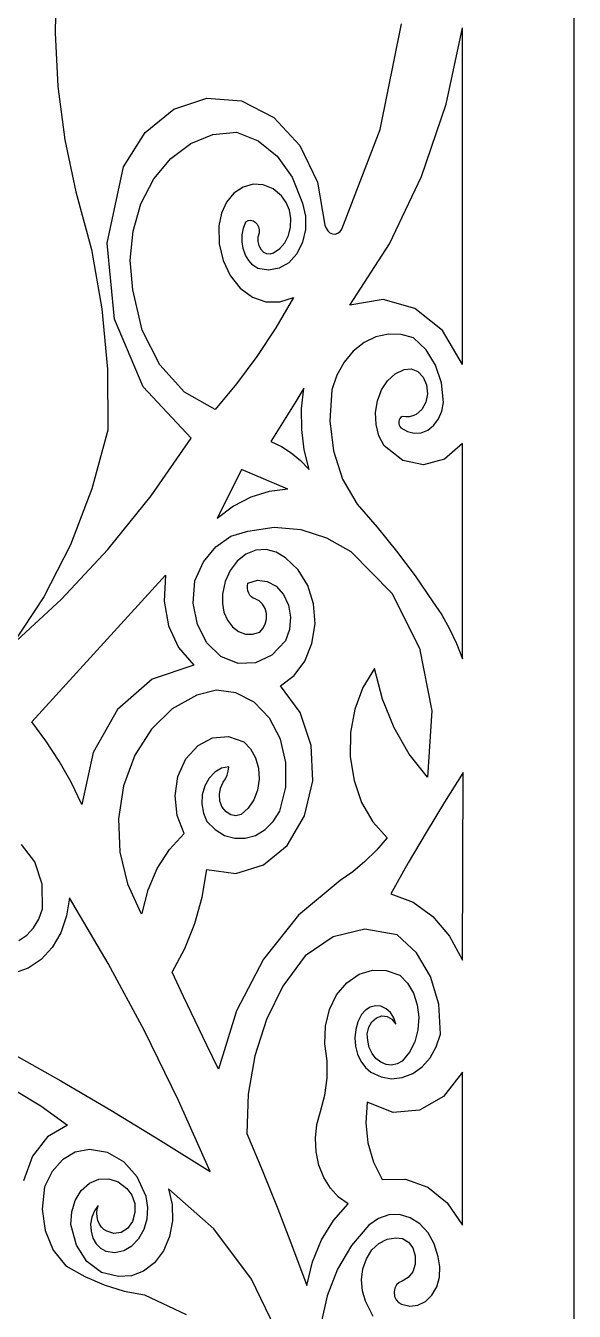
# Model space of a CAD drawing. Extents: x -250 to 250, y -180 to 180.
# Drawn here: x -188.8 to -152.9, y -0.1 to 83.9 of the extents above; entities that cross this region are included whole.
import ezdxf

# ---------------------------------------------------------------- set-up
doc = ezdxf.new("R2010")
doc.units = 0
doc.layers.get('0').update_dxf_attribs({"linetype": 'CONTINUOUS'})

msp = doc.modelspace()

# ---------------------------------------------------------------- linework, layer by layer
for p, q in [((-152.925, -159.246), (-152.925, 151.754)), ((-186.769, 86.936), (-186.846, 83.413)), ((-165.615, 77.098), (-164.221, 84.018)), ((-186.846, 83.413), (-186.659, 79.905)), ((-161.296, 78.769), (-160.226, 83.754)), ((-160.226, 61.758), (-160.226, 83.754)), ((-186.659, 79.905), (-186.208, 76.434)), ((-179.089, 78.443), (-176.935, 79.159)), ((-176.935, 79.159), (-174.656, 78.976)), ((-174.656, 78.976), (-172.543, 77.887)), ((-180.958, 76.918), (-179.089, 78.443)), ((-162.899, 74.042), (-161.296, 78.769)), ((-172.543, 77.887), (-170.856, 76.059)), ((-186.208, 76.434), (-185.497, 73.025)), ((-182.38, 74.673), (-180.958, 76.918)), ((-177.978, 76.195), (-176.53, 76.78)), ((-176.53, 76.78), (-174.995, 76.941)), ((-174.995, 76.941), (-173.571, 76.368)), ((-168.104, 70.603), (-165.615, 77.098)), ((-179.284, 75.217), (-177.978, 76.195)), ((-173.571, 76.368), (-172.338, 75.361)), ((-170.856, 76.059), (-169.707, 73.66)), ((-180.394, 73.875), (-179.284, 75.217)), ((-172.338, 75.361), (-171.357, 73.985)), ((-183.436, 69.676), (-182.38, 74.673)), ((-171.357, 73.985), (-170.688, 72.304)), ((-165.007, 69.64), (-162.899, 74.042)), ((-181.231, 72.252), (-180.394, 73.875)), ((-174.565, 73.348), (-175.16, 72.939)), ((-173.904, 73.539), (-174.565, 73.348)), ((-173.239, 73.5), (-173.904, 73.539)), ((-172.606, 73.24), (-173.239, 73.5)), ((-172.042, 72.768), (-172.606, 73.24)), ((-169.707, 73.66), (-169.211, 70.861)), ((-185.497, 73.025), (-184.473, 69.259)), ((-181.748, 70.455), (-181.231, 72.252)), ((-175.637, 72.355), (-175.972, 71.633)), ((-175.16, 72.939), (-175.637, 72.355)), ((-171.736, 72.343), (-172.042, 72.768)), ((-171.532, 71.842), (-171.736, 72.343)), ((-170.688, 72.304), (-170.485, 71.452)), ((-175.972, 71.633), (-176.144, 70.809)), ((-171.436, 71.291), (-171.532, 71.842)), ((-170.485, 71.452), (-170.482, 70.58)), ((-176.144, 70.809), (-176.124, 69.647)), ((-174.619, 70.217), (-174.537, 70.656)), ((-174.537, 70.656), (-174.38, 71.067)), ((-174.38, 71.067), (-174.23, 71.151)), ((-174.23, 71.151), (-174.07, 71.177)), ((-174.07, 71.177), (-173.911, 71.146)), ((-173.911, 71.146), (-173.763, 71.058)), ((-173.763, 71.058), (-173.641, 70.92)), ((-173.641, 70.92), (-173.557, 70.747)), ((-173.557, 70.747), (-173.515, 70.552)), ((-173.515, 70.552), (-173.519, 70.346)), ((-171.597, 70.175), (-171.458, 70.72)), ((-171.458, 70.72), (-171.436, 71.291)), ((-170.482, 70.58), (-170.672, 69.741)), ((-169.211, 70.861), (-169.144, 70.654)), ((-169.144, 70.654), (-169.035, 70.482)), ((-168.225, 70.44), (-168.104, 70.603)), ((-181.93, 68.559), (-181.748, 70.455)), ((-174.624, 69.767), (-174.619, 70.217)), ((-174.551, 69.321), (-174.624, 69.767)), ((-173.595, 70.074), (-173.601, 69.792)), ((-173.601, 69.792), (-173.539, 69.521)), ((-173.519, 70.346), (-173.595, 70.074)), ((-171.839, 69.701), (-171.597, 70.175)), ((-170.672, 69.741), (-171.05, 68.99)), ((-169.035, 70.482), (-168.892, 70.356)), ((-168.892, 70.356), (-168.724, 70.284)), ((-168.724, 70.284), (-168.545, 70.275)), ((-168.545, 70.275), (-168.376, 70.329)), ((-168.376, 70.329), (-168.225, 70.44)), ((-184.473, 69.259), (-183.78, 65.387)), ((-182.963, 64.708), (-183.436, 69.676)), ((-176.124, 69.647), (-175.873, 68.546)), ((-174.403, 68.905), (-174.551, 69.321)), ((-174.189, 68.543), (-174.403, 68.905)), ((-173.539, 69.521), (-173.412, 69.281)), ((-173.412, 69.281), (-173.232, 69.101)), ((-173.232, 69.101), (-173.022, 69.001)), ((-173.022, 69.001), (-172.798, 68.986)), ((-172.798, 68.986), (-172.575, 69.058)), ((-172.575, 69.058), (-172.171, 69.321)), ((-172.171, 69.321), (-171.839, 69.701)), ((-171.05, 68.99), (-171.583, 68.404)), ((-167.593, 65.628), (-165.007, 69.64)), ((-181.764, 66.636), (-181.93, 68.559)), ((-175.873, 68.546), (-175.411, 67.56)), ((-173.919, 68.246), (-174.189, 68.543)), ((-173.601, 68.027), (-173.919, 68.246)), ((-172.899, 67.907), (-173.601, 68.027)), ((-172.213, 68.038), (-172.899, 67.907)), ((-171.583, 68.404), (-172.213, 68.038)), ((-175.411, 67.56), (-174.754, 66.74)), ((-181.153, 63.996), (-181.764, 66.636)), ((-174.754, 66.74), (-173.952, 66.158)), ((-173.952, 66.158), (-173.073, 65.856)), ((-173.073, 65.856), (-172.161, 65.841)), ((-171.262, 66.121), (-172.415, 64.152)), ((-172.161, 65.841), (-171.262, 66.121)), ((-165.418, 65.999), (-167.593, 65.628)), ((-163.338, 65.411), (-165.418, 65.999)), ((-183.78, 65.387), (-183.422, 61.444)), ((-181.09, 60.291), (-182.963, 64.708)), ((-161.544, 63.964), (-163.338, 65.411)), ((-179.996, 61.726), (-181.153, 63.996)), ((-172.415, 64.152), (-173.655, 62.274)), ((-160.226, 61.758), (-161.544, 63.964)), ((-166.657, 63.186), (-167.359, 62.622)), ((-165.88, 63.566), (-166.657, 63.186)), ((-165.066, 63.745), (-165.88, 63.566)), ((-164.24, 63.721), (-165.066, 63.745)), ((-163.427, 63.493), (-164.24, 63.721)), ((-162.602, 62.721), (-163.427, 63.493)), ((-173.655, 62.274), (-174.982, 60.489)), ((-167.359, 62.622), (-167.954, 61.903)), ((-161.981, 61.719), (-162.602, 62.721)), ((-183.422, 61.444), (-183.405, 57.464)), ((-178.379, 59.953), (-179.996, 61.726)), ((-167.954, 61.903), (-168.426, 61.052)), ((-164.625, 61.144), (-164.042, 61.432)), ((-164.042, 61.432), (-163.576, 61.465)), ((-163.576, 61.465), (-163.147, 61.287)), ((-161.59, 60.549), (-161.981, 61.719)), ((-174.982, 60.489), (-176.39, 58.804)), ((-168.426, 61.052), (-168.76, 60.092)), ((-165.52, 60.095), (-165.125, 60.69)), ((-165.125, 60.69), (-164.625, 61.144)), ((-163.147, 61.287), (-162.797, 60.928)), ((-162.797, 60.928), (-162.569, 60.417)), ((-161.458, 59.268), (-161.59, 60.549)), ((-177.949, 56.949), (-181.09, 60.291)), ((-176.39, 58.804), (-178.379, 59.953)), ((-170.588, 60.213), (-171.117, 59.332)), ((-170.738, 58.868), (-170.588, 60.213)), ((-168.76, 60.092), (-168.898, 58.079)), ((-165.79, 59.385), (-165.52, 60.095)), ((-162.507, 59.836), (-162.616, 59.285)), ((-162.569, 60.417), (-162.507, 59.836)), ((-171.117, 59.332), (-171.653, 58.458)), ((-170.729, 57.518), (-170.738, 58.868)), ((-165.909, 58.613), (-165.79, 59.385)), ((-162.874, 58.82), (-163.263, 58.495)), ((-162.616, 59.285), (-162.874, 58.82)), ((-161.57, 58.705), (-161.458, 59.268)), ((-171.653, 58.458), (-172.197, 57.591)), ((-168.898, 58.079), (-168.659, 56.107)), ((-165.873, 57.839), (-165.909, 58.613)), ((-164.383, 58.023), (-164.384, 57.907)), ((-164.359, 58.135), (-164.383, 58.023)), ((-164.312, 58.232), (-164.359, 58.135)), ((-164.246, 58.311), (-164.312, 58.232)), ((-164.165, 58.367), (-164.246, 58.311)), ((-163.936, 58.331), (-164.165, 58.367)), ((-163.706, 58.342), (-163.936, 58.331)), ((-163.48, 58.396), (-163.706, 58.342)), ((-163.263, 58.495), (-163.48, 58.396)), ((-162.099, 57.784), (-161.788, 58.203)), ((-161.788, 58.203), (-161.57, 58.705)), ((-183.405, 57.464), (-184.443, 53.621)), ((-172.197, 57.591), (-172.749, 56.733)), ((-170.561, 56.184), (-170.729, 57.518)), ((-165.687, 57.101), (-165.873, 57.839)), ((-164.384, 57.907), (-164.36, 57.798)), ((-164.36, 57.798), (-164.314, 57.7)), ((-164.314, 57.7), (-164.247, 57.619)), ((-164.247, 57.619), (-163.83, 57.369)), ((-163.83, 57.369), (-163.383, 57.26)), ((-163.383, 57.26), (-162.929, 57.294)), ((-162.929, 57.294), (-162.489, 57.472)), ((-162.489, 57.472), (-162.099, 57.784)), ((-180.574, 53.182), (-177.949, 56.949)), ((-172.749, 56.733), (-172.062, 56.407)), ((-172.062, 56.407), (-171.41, 55.989)), ((-165.355, 56.434), (-165.687, 57.101)), ((-164.133, 55.488), (-165.355, 56.434)), ((-160.226, 56.592), (-161.41, 55.571)), ((-160.226, 42.524), (-160.226, 56.592)), ((-171.41, 55.989), (-170.8, 55.481)), ((-170.8, 55.481), (-170.237, 54.888)), ((-170.237, 54.888), (-170.561, 56.184)), ((-168.659, 56.107), (-168.06, 54.261)), ((-162.765, 55.202), (-164.133, 55.488)), ((-161.41, 55.571), (-162.765, 55.202)), ((-174.667, 54.888), (-176.253, 51.693)), ((-171.632, 53.6), (-174.667, 54.888)), ((-168.06, 54.261), (-167.119, 52.621)), ((-184.443, 53.621), (-185.84, 49.978)), ((-183.405, 49.667), (-180.574, 53.182)), ((-174.055, 53.077), (-175.192, 52.489)), ((-172.862, 53.45), (-174.055, 53.077)), ((-171.632, 53.6), (-172.862, 53.45)), ((-175.192, 52.489), (-176.253, 51.693)), ((-167.119, 52.621), (-165.802, 51.126)), ((-176.342, 49.853), (-175.365, 50.536)), ((-175.365, 50.536), (-174.257, 50.869)), ((-174.257, 50.869), (-172.523, 51.117)), ((-172.523, 51.117), (-170.796, 50.971)), ((-170.796, 50.971), (-169.117, 50.439)), ((-169.117, 50.439), (-167.529, 49.53)), ((-165.802, 51.126), (-164.535, 49.565)), ((-185.84, 49.978), (-187.578, 46.574)), ((-186.431, 46.418), (-183.405, 49.667)), ((-177.138, 48.866), (-176.342, 49.853)), ((-173.725, 49.622), (-174.372, 49.368)), ((-173.058, 49.663), (-173.725, 49.622)), ((-172.404, 49.494), (-173.058, 49.663)), ((-164.535, 49.565), (-163.319, 47.942)), ((-177.703, 47.623), (-177.138, 48.866)), ((-174.947, 48.916), (-175.406, 48.306)), ((-174.372, 49.368), (-174.947, 48.916)), ((-171.796, 49.118), (-172.404, 49.494)), ((-170.956, 48.339), (-171.796, 49.118)), ((-167.529, 49.53), (-164.834, 46.809)), ((-179.631, 47.984), (-188.369, 38.401)), ((-179.631, 47.984), (-179.727, 46.3)), ((-175.406, 48.306), (-175.729, 47.572)), ((-170.334, 47.317), (-170.956, 48.339)), ((-163.319, 47.942), (-162.155, 46.258)), ((-177.818, 46.163), (-177.703, 47.623)), ((-175.729, 47.572), (-175.898, 46.747)), ((-174.282, 47.302), (-174.257, 47.468)), ((-174.279, 47.134), (-174.282, 47.302)), ((-174.248, 46.971), (-174.279, 47.134)), ((-174.257, 47.468), (-173.623, 47.656)), ((-173.623, 47.656), (-172.99, 47.587)), ((-172.99, 47.587), (-172.405, 47.275)), ((-172.405, 47.275), (-171.916, 46.734)), ((-169.96, 46.119), (-170.334, 47.317)), ((-187.578, 46.574), (-189.641, 43.45)), ((-189.641, 43.45), (-186.431, 46.418)), ((-179.727, 46.3), (-179.429, 44.69)), ((-175.898, 46.747), (-175.915, 46.15)), ((-174.192, 46.818), (-174.248, 46.971)), ((-174.11, 46.682), (-174.192, 46.818)), ((-174.01, 46.572), (-174.11, 46.682)), ((-173.893, 46.489), (-174.01, 46.572)), ((-173.765, 46.439), (-173.893, 46.489)), ((-173.501, 46.312), (-173.765, 46.439)), ((-173.284, 46.099), (-173.501, 46.312)), ((-171.916, 46.734), (-171.589, 46.027)), ((-164.834, 46.809), (-163.028, 43.232)), ((-162.155, 46.258), (-161.581, 45.403)), ((-177.547, 44.775), (-177.818, 46.163)), ((-175.915, 46.15), (-175.808, 45.578)), ((-175.808, 45.578), (-175.588, 45.06)), ((-173.125, 45.815), (-173.284, 46.099)), ((-173.037, 45.479), (-173.125, 45.815)), ((-173.033, 45.124), (-173.037, 45.479)), ((-171.589, 46.027), (-171.458, 45.246)), ((-169.863, 44.814), (-169.96, 46.119)), ((-161.581, 45.403), (-161.066, 44.492)), ((-179.429, 44.69), (-178.771, 43.258)), ((-176.929, 43.576), (-177.547, 44.775)), ((-175.588, 45.06), (-175.262, 44.625)), ((-175.262, 44.625), (-174.856, 44.313)), ((-173.261, 44.501), (-173.11, 44.791)), ((-173.11, 44.791), (-173.033, 45.124)), ((-171.458, 45.246), (-171.526, 44.452)), ((-170.062, 43.527), (-169.863, 44.814)), ((-174.856, 44.313), (-174.407, 44.147)), ((-174.407, 44.147), (-173.939, 44.132)), ((-173.939, 44.132), (-173.477, 44.274)), ((-173.477, 44.274), (-173.261, 44.501)), ((-171.796, 43.707), (-172.691, 42.764)), ((-171.526, 44.452), (-171.796, 43.707)), ((-161.066, 44.492), (-160.614, 43.531)), ((-178.771, 43.258), (-177.785, 42.111)), ((-176.004, 42.68), (-176.929, 43.576)), ((-170.528, 42.382), (-170.062, 43.527)), ((-163.028, 43.232), (-162.222, 39.12)), ((-160.614, 43.531), (-160.226, 42.524)), ((-177.785, 42.111), (-180.509, 41.196)), ((-174.893, 42.226), (-176.004, 42.68)), ((-173.756, 42.262), (-174.893, 42.226)), ((-172.691, 42.764), (-173.756, 42.262)), ((-171.227, 41.442), (-170.528, 42.382)), ((-180.509, 41.196), (-182.756, 39.223)), ((-172.124, 40.771), (-171.227, 41.442)), ((-165.971, 41.904), (-166.736, 40.649)), ((-165.447, 39.89), (-165.971, 41.904)), ((-176.3, 40.473), (-177.58, 40.152)), ((-175.029, 40.313), (-176.3, 40.473)), ((-173.848, 39.699), (-175.029, 40.313)), ((-170.829, 39.016), (-172.124, 40.771)), ((-166.736, 40.649), (-167.266, 39.235)), ((-177.58, 40.152), (-179.184, 39.261)), ((-172.841, 38.656), (-173.848, 39.699)), ((-164.687, 38.013), (-165.447, 39.89)), ((-182.756, 39.223), (-184.345, 36.417)), ((-179.184, 39.261), (-180.553, 37.933)), ((-172.124, 37.287), (-172.841, 38.656)), ((-170.109, 36.873), (-170.829, 39.016)), ((-167.266, 39.235), (-167.547, 37.712)), ((-162.222, 39.12), (-162.524, 34.794)), ((-187.439, 37.162), (-188.369, 38.401)), ((-180.553, 37.933), (-181.632, 36.236)), ((-163.708, 36.303), (-164.687, 38.013)), ((-186.581, 35.846), (-187.439, 37.162)), ((-177.499, 36.869), (-176.549, 37.363)), ((-176.549, 37.363), (-175.523, 37.452)), ((-175.523, 37.452), (-174.503, 37.113)), ((-174.503, 37.113), (-174.07, 36.639)), ((-171.764, 35.747), (-172.124, 37.287)), ((-167.547, 37.712), (-167.565, 36.131)), ((-184.345, 36.417), (-185.096, 33.002)), ((-181.632, 36.236), (-182.368, 34.236)), ((-178.291, 35.995), (-177.499, 36.869)), ((-174.07, 36.639), (-173.752, 36.052)), ((-170.001, 34.551), (-170.109, 36.873)), ((-167.565, 36.131), (-167.315, 34.582)), ((-162.524, 34.794), (-163.708, 36.303)), ((-185.799, 34.458), (-186.581, 35.846)), ((-178.813, 34.844), (-178.291, 35.995)), ((-175.973, 35.373), (-176.414, 35.126)), ((-175.488, 35.463), (-175.973, 35.373)), ((-175.526, 35.185), (-175.488, 35.463)), ((-173.752, 36.052), (-173.563, 35.382)), ((-173.563, 35.382), (-173.516, 34.663)), ((-171.774, 34.142), (-171.764, 35.747)), ((-185.096, 33.002), (-185.799, 34.458)), ((-179.007, 33.576), (-178.813, 34.844)), ((-176.785, 34.74), (-177.065, 34.234)), ((-176.414, 35.126), (-176.785, 34.74)), ((-176.037, 34.081), (-175.857, 34.459)), ((-175.857, 34.459), (-175.713, 34.677)), ((-175.713, 34.677), (-175.602, 34.92)), ((-175.602, 34.92), (-175.526, 35.185)), ((-173.516, 34.663), (-173.619, 33.953)), ((-170.545, 32.259), (-170.001, 34.551)), ((-167.315, 34.582), (-166.815, 33.15)), ((-160.186, 35.092), (-161.41, 33.153)), ((-160.226, 22.846), (-160.186, 35.092)), ((-182.368, 34.236), (-182.7, 32.072)), ((-177.225, 33.651), (-177.253, 33.046)), ((-177.065, 34.234), (-177.225, 33.651)), ((-176.109, 33.661), (-176.037, 34.081)), ((-176.07, 33.235), (-176.109, 33.661)), ((-173.619, 33.953), (-173.858, 33.31)), ((-172.165, 32.578), (-171.774, 34.142)), ((-178.871, 32.296), (-179.007, 33.576)), ((-177.253, 33.046), (-177.152, 32.454)), ((-175.92, 32.836), (-176.07, 33.235)), ((-175.675, 32.521), (-175.92, 32.836)), ((-174.22, 32.764), (-174.688, 32.346)), ((-173.858, 33.31), (-174.22, 32.764)), ((-166.815, 33.15), (-166.086, 31.883)), ((-161.41, 33.153), (-162.604, 31.186)), ((-182.7, 32.072), (-182.613, 29.903)), ((-178.4, 31.11), (-178.871, 32.296)), ((-177.152, 32.454), (-176.924, 31.908)), ((-175.37, 32.328), (-175.675, 32.521)), ((-175.032, 32.266), (-175.37, 32.328)), ((-174.688, 32.346), (-175.032, 32.266)), ((-172.595, 31.9), (-172.165, 32.578)), ((-171.684, 30.341), (-170.545, 32.259)), ((-179.369, 30.071), (-178.4, 31.11)), ((-176.924, 31.908), (-176.384, 31.367)), ((-176.384, 31.367), (-175.77, 30.995)), ((-173.743, 30.995), (-173.128, 31.367)), ((-173.128, 31.367), (-172.595, 31.9)), ((-166.086, 31.883), (-165.15, 30.826)), ((-162.604, 31.186), (-163.769, 29.191)), ((-188.171, 29.269), (-189.038, 30.407)), ((-175.77, 30.995), (-175.106, 30.803)), ((-175.106, 30.803), (-174.415, 30.801)), ((-174.415, 30.801), (-173.743, 30.995)), ((-173.231, 29.063), (-171.684, 30.341)), ((-165.15, 30.826), (-165.85, 30.016)), ((-182.613, 29.903), (-182.118, 27.821)), ((-180.163, 28.836), (-179.369, 30.071)), ((-165.85, 30.016), (-166.599, 29.28)), ((-187.691, 27.816), (-188.171, 29.269)), ((-180.763, 27.44), (-180.163, 28.836)), ((-177.23, 26.963), (-176.924, 28.766)), ((-176.924, 28.766), (-175.03, 28.509)), ((-175.03, 28.509), (-173.231, 29.063)), ((-167.393, 28.621), (-168.227, 28.044)), ((-166.599, 29.28), (-167.393, 28.621)), ((-163.769, 29.191), (-164.904, 27.169)), ((-187.671, 26.189), (-187.691, 27.816)), ((-182.118, 27.821), (-181.23, 25.921)), ((-168.227, 28.044), (-170.945, 25.787)), ((-185.908, 26.911), (-186.09, 25.728)), ((-183.385, 22.628), (-185.908, 26.911)), ((-181.152, 25.916), (-180.763, 27.44)), ((-177.716, 25.232), (-177.23, 26.963)), ((-164.904, 27.169), (-163.459, 26.62)), ((-187.915, 25.528), (-187.671, 26.189)), ((-163.459, 26.62), (-162.166, 25.688)), ((-188.26, 24.951), (-187.915, 25.528)), ((-186.09, 25.728), (-186.471, 24.636)), ((-181.23, 25.921), (-181.152, 25.916)), ((-178.373, 23.592), (-177.716, 25.232)), ((-170.945, 25.787), (-173.218, 22.913)), ((-162.166, 25.688), (-161.073, 24.415)), ((-189.2, 24.123), (-188.693, 24.477)), ((-188.693, 24.477), (-188.26, 24.951)), ((-186.471, 24.636), (-187.031, 23.676)), ((-168.671, 24.375), (-170.504, 23.113)), ((-166.616, 24.857), (-168.671, 24.375)), ((-164.494, 24.489), (-166.616, 24.857)), ((-163.239, 23.311), (-164.494, 24.489)), ((-161.073, 24.415), (-160.226, 22.846)), ((-187.031, 23.676), (-187.754, 22.883)), ((-179.194, 22.065), (-178.373, 23.592)), ((-187.754, 22.883), (-188.598, 22.31)), ((-173.218, 22.913), (-174.982, 19.521)), ((-170.504, 23.113), (-171.96, 21.14)), ((-162.318, 21.766), (-163.239, 23.311)), ((-188.598, 22.31), (-189.511, 21.986)), ((-181.01, 18.217), (-183.385, 22.628)), ((-178.449, 20.469), (-179.194, 22.065)), ((-167.787, 21.367), (-166.985, 21.919)), ((-166.985, 21.919), (-166.11, 22.189)), ((-166.11, 22.189), (-165.21, 22.172)), ((-165.21, 22.172), (-164.33, 21.861)), ((-164.33, 21.861), (-163.824, 21.331)), ((-171.96, 21.14), (-173.038, 18.955)), ((-168.449, 20.574), (-167.787, 21.367)), ((-163.824, 21.331), (-163.439, 20.675)), ((-161.778, 19.959), (-162.318, 21.766)), ((-177.697, 18.877), (-178.449, 20.469)), ((-168.92, 19.61), (-168.449, 20.574)), ((-163.439, 20.675), (-163.188, 19.923)), ((-174.982, 19.521), (-176.172, 15.711)), ((-169.18, 18.527), (-168.92, 19.61)), ((-166.567, 19.582), (-166.832, 19.285)), ((-166.254, 19.777), (-166.567, 19.582)), ((-165.911, 19.86), (-166.254, 19.777)), ((-165.557, 19.825), (-165.911, 19.86)), ((-165.223, 19.672), (-165.557, 19.825)), ((-164.938, 19.416), (-165.223, 19.672)), ((-164.718, 19.076), (-164.938, 19.416)), ((-163.188, 19.923), (-163.085, 19.107)), ((-161.663, 17.997), (-161.778, 19.959)), ((-176.938, 17.292), (-177.697, 18.877)), ((-173.038, 18.955), (-173.801, 16.588)), ((-169.211, 17.379), (-169.18, 18.527)), ((-167.062, 18.819), (-167.205, 18.309)), ((-166.832, 19.285), (-167.062, 18.819)), ((-166.349, 18.458), (-166.147, 18.817)), ((-166.147, 18.817), (-165.852, 19.077)), ((-165.852, 19.077), (-165.505, 19.194)), ((-165.505, 19.194), (-165.156, 19.158)), ((-165.156, 19.158), (-164.836, 18.979)), ((-164.836, 18.979), (-164.576, 18.667)), ((-164.576, 18.667), (-164.718, 19.076)), ((-163.085, 19.107), (-163.14, 18.283)), ((-178.787, 13.683), (-181.01, 18.217)), ((-167.205, 18.309), (-167.258, 17.771)), ((-167.258, 17.771), (-167.217, 17.226)), ((-166.445, 18.036), (-166.349, 18.458)), ((-166.422, 17.585), (-166.445, 18.036)), ((-163.14, 18.283), (-163.347, 17.51)), ((-161.939, 17.176), (-161.663, 17.997)), ((-189.764, 16.812), (-186.47, 14.954)), ((-176.172, 15.711), (-176.938, 17.292)), ((-169.069, 16.26), (-169.211, 17.379)), ((-167.217, 17.226), (-167.083, 16.704)), ((-166.318, 17.141), (-166.422, 17.585)), ((-166.136, 16.748), (-166.318, 17.141)), ((-163.693, 16.82), (-164.165, 16.245)), ((-163.347, 17.51), (-163.693, 16.82)), ((-162.345, 16.458), (-161.939, 17.176)), ((-173.801, 16.588), (-174.235, 14.094)), ((-169.07, 15.134), (-169.069, 16.26)), ((-167.083, 16.704), (-166.866, 16.237)), ((-166.866, 16.237), (-166.574, 15.838)), ((-165.884, 16.419), (-166.136, 16.748)), ((-165.573, 16.173), (-165.884, 16.419)), ((-165.224, 16.027), (-165.573, 16.173)), ((-164.862, 15.991), (-165.224, 16.027)), ((-164.504, 16.064), (-164.862, 15.991)), ((-164.165, 16.245), (-164.504, 16.064)), ((-162.864, 15.867), (-162.345, 16.458)), ((-169.214, 14.023), (-169.07, 15.134)), ((-166.574, 15.838), (-166.216, 15.524)), ((-166.216, 15.524), (-165.551, 15.214)), ((-165.551, 15.214), (-164.857, 15.094)), ((-164.857, 15.094), (-164.158, 15.165)), ((-164.158, 15.165), (-163.48, 15.426)), ((-163.48, 15.426), (-162.864, 15.867)), ((-160.226, 15.533), (-161.471, 13.933)), ((-160.226, 5.535), (-160.226, 15.533)), ((-189.579, 14.419), (-187.777, 13.315)), ((-186.47, 14.954), (-183.197, 13.037)), ((-176.718, 9.032), (-178.787, 13.683)), ((-174.235, 14.094), (-174.327, 11.526)), ((-169.498, 12.948), (-169.214, 14.023)), ((-166.463, 13.566), (-166.552, 12.224)), ((-164.764, 12.894), (-166.463, 13.566)), ((-161.471, 13.933), (-163.042, 13.035)), ((-187.777, 13.315), (-186.03, 12.072)), ((-183.197, 13.037), (-179.947, 11.063)), ((-169.738, 12.099), (-169.498, 12.948)), ((-163.042, 13.035), (-164.764, 12.894)), ((-186.03, 12.072), (-187.337, 11.289)), ((-169.838, 11.215), (-169.738, 12.099)), ((-166.552, 12.224), (-166.412, 10.905)), ((-187.337, 11.289), (-188.321, 10.027)), ((-179.947, 11.063), (-176.718, 9.032)), ((-174.327, 11.526), (-173.299, 9.07)), ((-169.796, 10.325), (-169.838, 11.215)), ((-185.522, 10.297), (-186.353, 9.803)), ((-184.594, 10.475), (-185.522, 10.297)), ((-183.415, 10.281), (-184.594, 10.475)), ((-182.358, 9.668), (-183.415, 10.281)), ((-169.613, 9.454), (-169.796, 10.325)), ((-166.412, 10.905), (-166.051, 9.654)), ((-188.321, 10.027), (-188.909, 8.422)), ((-186.353, 9.803), (-187.038, 9.032)), ((-181.491, 8.692), (-182.358, 9.668)), ((-169.294, 8.646), (-169.613, 9.454)), ((-166.051, 9.654), (-165.478, 8.516)), ((-187.038, 9.032), (-187.528, 8.027)), ((-184.595, 8.265), (-183.975, 8.528)), ((-183.975, 8.528), (-183.334, 8.555)), ((-183.334, 8.555), (-182.713, 8.351)), ((-180.882, 7.409), (-181.491, 8.692)), ((-173.299, 9.07), (-172.3, 6.596)), ((-168.858, 7.941), (-169.294, 8.646)), ((-165.478, 8.516), (-163.945, 8.527)), ((-163.945, 8.527), (-162.501, 8.001)), ((-187.528, 8.027), (-187.68, 6.579)), ((-185.521, 7.15), (-185.128, 7.787)), ((-185.128, 7.787), (-184.595, 8.265)), ((-182.713, 8.351), (-182.154, 7.924)), ((-182.154, 7.924), (-181.818, 7.484)), ((-179.426, 7.899), (-179.186, 6.873)), ((-176.465, 5.294), (-179.426, 7.899)), ((-168.32, 7.359), (-168.858, 7.941)), ((-162.501, 8.001), (-161.233, 6.987)), ((-185.753, 6.399), (-185.521, 7.15)), ((-184.02, 6.816), (-184.276, 6.471)), ((-184.089, 6.574), (-184.02, 6.816)), ((-181.818, 7.484), (-181.639, 6.938)), ((-181.639, 6.938), (-181.626, 6.348)), ((-180.778, 6.675), (-180.882, 7.409)), ((-179.186, 6.873), (-179.165, 5.822)), ((-168.653, 5.838), (-167.693, 6.919)), ((-167.693, 6.919), (-168.32, 7.359)), ((-161.233, 6.987), (-160.226, 5.535)), ((-187.68, 6.579), (-187.481, 5.173)), ((-185.805, 5.579), (-185.753, 6.399)), ((-184.445, 6.059), (-184.521, 5.605)), ((-184.276, 6.471), (-184.445, 6.059)), ((-184.116, 6.323), (-184.089, 6.574)), ((-184.101, 6.069), (-184.116, 6.323)), ((-184.043, 5.823), (-184.101, 6.069)), ((-181.626, 6.348), (-181.791, 5.775)), ((-181.031, 5.257), (-180.83, 5.945)), ((-180.83, 5.945), (-180.778, 6.675)), ((-172.3, 6.596), (-171.332, 4.102)), ((-165.718, 5.966), (-166.339, 5.528)), ((-165.04, 6.197), (-165.718, 5.966)), ((-164.338, 6.215), (-165.04, 6.197)), ((-163.644, 6.015), (-164.338, 6.215)), ((-163.01, 5.608), (-163.644, 6.015)), ((-187.481, 5.173), (-186.957, 3.906)), ((-185.447, 4.232), (-185.805, 5.579)), ((-184.521, 5.605), (-184.496, 5.135)), ((-184.496, 5.135), (-184.37, 4.69)), ((-183.945, 5.597), (-184.043, 5.823)), ((-183.813, 5.405), (-183.945, 5.597)), ((-183.652, 5.251), (-183.813, 5.405)), ((-183.467, 5.142), (-183.652, 5.251)), ((-182.998, 4.983), (-183.467, 5.142)), ((-182.531, 5.048), (-182.998, 4.983)), ((-182.113, 5.318), (-182.531, 5.048)), ((-181.791, 5.775), (-182.113, 5.318)), ((-181.373, 4.649), (-181.031, 5.257)), ((-179.165, 5.822), (-179.359, 4.799)), ((-174.022, 2.012), (-176.465, 5.294)), ((-169.435, 4.567), (-168.653, 5.838)), ((-166.339, 5.528), (-167.471, 4.202)), ((-162.481, 5.028), (-163.01, 5.608)), ((-184.758, 3.158), (-185.447, 4.232)), ((-184.37, 4.69), (-184.158, 4.311)), ((-184.158, 4.311), (-183.872, 4.018)), ((-181.831, 4.174), (-181.373, 4.649)), ((-179.359, 4.799), (-179.762, 3.857)), ((-170.021, 3.14), (-169.435, 4.567)), ((-167.471, 4.202), (-168.385, 2.653)), ((-166.142, 3.909), (-165.683, 4.339)), ((-165.683, 4.339), (-165.153, 4.61)), ((-165.153, 4.61), (-164.576, 4.704)), ((-164.576, 4.704), (-164.14, 4.662)), ((-164.14, 4.662), (-163.76, 4.429)), ((-163.76, 4.429), (-163.473, 4.04)), ((-162.08, 4.304), (-162.481, 5.028)), ((-161.827, 3.467), (-162.08, 4.304)), ((-186.957, 3.906), (-186.133, 2.875)), ((-183.872, 4.018), (-183.528, 3.828)), ((-183.528, 3.828), (-182.938, 3.753)), ((-182.938, 3.753), (-182.362, 3.872)), ((-182.362, 3.872), (-181.831, 4.174)), ((-179.762, 3.857), (-180.345, 3.079)), ((-171.332, 4.102), (-170.394, 1.59)), ((-166.504, 3.337), (-166.142, 3.909)), ((-163.473, 4.04), (-163.315, 3.528)), ((-163.315, 3.528), (-163.32, 2.98)), ((-161.702, 2.805), (-161.827, 3.467)), ((-186.133, 2.875), (-184.907, 2.181)), ((-183.819, 2.444), (-184.758, 3.158)), ((-181.057, 2.525), (-181.857, 2.218)), ((-180.345, 3.079), (-181.057, 2.525)), ((-170.394, 1.59), (-170.021, 3.14)), ((-168.385, 2.653), (-169.063, 0.923)), ((-166.826, 1.957), (-166.738, 2.667)), ((-166.738, 2.667), (-166.504, 3.337)), ((-163.32, 2.98), (-163.48, 2.488)), ((-161.731, 2.14), (-161.702, 2.805)), ((-184.907, 2.181), (-183.638, 1.63)), ((-182.708, 2.179), (-183.819, 2.444)), ((-181.857, 2.218), (-182.708, 2.179)), ((-172.169, -1.831), (-174.022, 2.012)), ((-166.769, 1.241), (-166.826, 1.957)), ((-164.373, 1.793), (-164.542, 1.634)), ((-164.165, 1.87), (-164.373, 1.793)), ((-163.77, 2.102), (-164.165, 1.87)), ((-163.48, 2.488), (-163.77, 2.102)), ((-161.907, 1.511), (-161.731, 2.14)), ((-183.638, 1.63), (-182.335, 1.225)), ((-182.335, 1.225), (-181.005, 0.968)), ((-181.005, 0.968), (-178.29, -0.308)), ((-169.063, 0.923), (-169.484, -0.948)), ((-166.565, 0.556), (-166.769, 1.241)), ((-164.656, 1.412), (-164.702, 1.145)), ((-164.702, 1.145), (-164.671, 0.876)), ((-164.671, 0.876), (-164.569, 0.644)), ((-164.542, 1.634), (-164.656, 1.412)), ((-162.652, 0.543), (-162.224, 0.959)), ((-162.224, 0.959), (-161.907, 1.511)), ((-166.064, -0.442), (-166.565, 0.556)), ((-164.569, 0.644), (-164.41, 0.471)), ((-164.41, 0.471), (-164.206, 0.376)), ((-164.206, 0.376), (-163.676, 0.242)), ((-163.676, 0.242), (-163.147, 0.301)), ((-163.147, 0.301), (-162.652, 0.543))]:
    msp.add_line(p, q)

doc.saveas('drawing.dxf')
